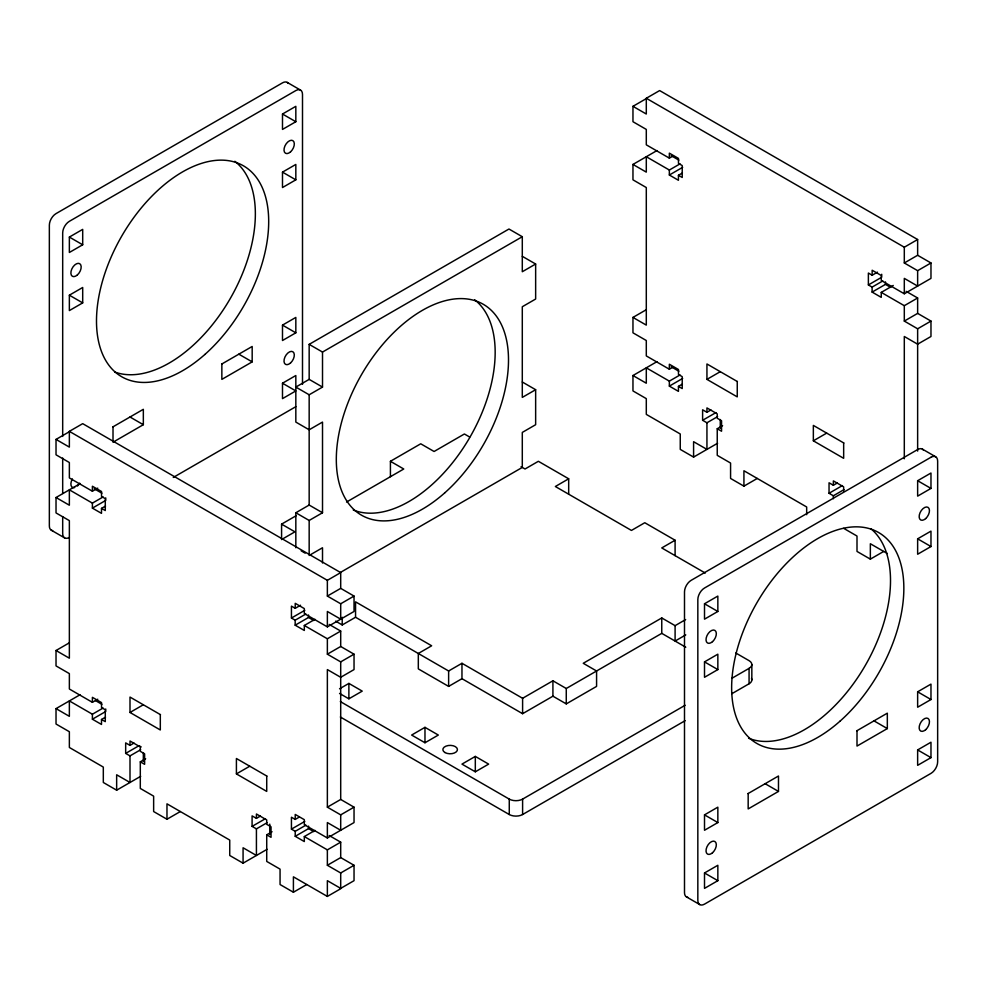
<?xml version="1.0" encoding="UTF-8"?>
<svg xmlns="http://www.w3.org/2000/svg" width="987" height="987" viewBox="0 0 987 987"><rect width="100%" height="100%" fill="white"/><g stroke="black" fill="none" stroke-linecap="round" stroke-linejoin="round"><path stroke-width="1.48" d="M69.361 237.065L82.698 229.366L82.698 244.776L69.361 252.475L69.361 237.065L82.698 244.776M282.492 114.023L295.829 106.325L295.829 121.722L282.492 129.42L282.492 114.023L295.829 121.722M69.361 295.187L82.698 287.476L82.698 302.886L69.361 310.584L69.361 295.187L82.698 302.886M282.492 172.133L295.829 164.434L295.829 179.831L282.492 187.542L282.492 172.133L295.829 179.831M97.738 488.146L92.396 491.218L69.361 477.918L69.361 462.521L56.025 454.81L56.025 439.412L69.361 447.111L69.361 431.356L82.698 423.657L340.7 572.608L340.7 588.363L354.037 596.074L354.037 611.471L327.363 626.881L304.317 613.569L304.317 608.584L295.224 603.328L295.224 608.325L291.436 606.129L291.436 618.035L295.175 620.194L305.847 614.037M646.3 98.268L659.637 90.57L917.639 239.52L917.639 255.275L904.302 262.974L904.302 247.219L646.3 98.268L646.3 114.023L632.963 106.325L632.963 121.722L646.3 129.42L646.3 144.83L669.346 158.13L673.344 155.823M56.025 439.412L69.361 431.714M632.963 106.325L646.3 98.614M282.492 325.118L295.829 317.419L295.829 332.816L282.492 340.515L282.492 325.118L295.829 332.816M112.863 426.902L143.337 409.309L143.337 424.706L113.011 442.213L113.011 426.816M221.693 364.067L252.178 346.474L252.178 361.871L221.853 379.378L221.853 363.969M522.296 236.72L322.515 352.063L322.515 387.077L309.165 379.378L309.165 344.364L508.959 229.021L522.296 236.72L522.296 271.733L535.645 264.022L535.645 299.036L522.296 306.735L522.296 397.403L535.645 389.705L535.645 424.706L522.296 432.417L522.296 467.419L339.651 572.879M97.738 699.24L92.396 702.325L69.361 689.012L69.361 673.615L56.025 665.917L56.025 650.507L69.361 658.206L69.361 520.63L56.025 512.932L56.025 497.522L80.033 483.667M673.344 366.917L669.346 369.224L646.3 355.925L646.3 340.515L632.963 332.816L632.963 317.419L646.3 325.118L646.3 187.542L632.963 179.831L632.963 164.434L656.972 150.567M282.492 383.227L295.829 390.926L282.492 398.637L282.492 383.227L295.829 375.529L295.829 422.078L309.165 429.789L322.515 422.078L322.515 512.759L309.165 520.457L295.829 512.759L295.829 547.76M56.025 497.522L69.361 505.221L69.361 489.823L92.396 503.123L103.067 496.967M632.963 164.434L646.3 172.133L646.3 156.723L669.346 170.035L680.018 163.867M309.165 379.378L295.829 387.077L309.165 394.775L322.515 387.077M92.396 503.123L92.396 508.12L105.745 500.409L105.745 497.917M669.346 170.035L669.346 175.02L682.683 167.321M92.396 508.12L101.501 513.363L101.501 508.379L105.498 506.072M669.346 175.02L678.439 180.276L678.439 175.279L682.436 172.972M173.268 477.449L295.829 406.681M56.025 650.507L69.361 642.808M632.963 317.419L646.3 309.708M295.829 512.759L309.165 505.048L322.515 512.759M281.579 539.531L281.579 524.134L296.075 515.757M390.42 476.696L390.42 461.299L420.733 443.792L434.083 451.491L464.396 433.984L469.664 437.031M281.739 539.445L294.916 531.833L281.579 524.134M346.536 502.038L403.757 468.998L390.42 461.299M140.672 776.325L116.651 790.192L103.314 782.481L103.314 767.084L69.361 747.48L69.361 731.725L56.025 724.026L56.025 708.617L80.033 694.762M717.611 443.237L693.59 457.092L680.253 449.393L680.253 433.984L646.3 414.392L646.3 398.637L632.963 390.926L632.963 375.529L656.972 361.661M56.025 708.617L69.361 716.328L69.361 700.918L92.396 714.218L103.067 708.061M632.963 375.529L646.3 383.227L646.3 367.83L669.346 381.13L680.018 374.961M69.361 431.356L327.363 580.319L340.7 572.608M904.302 247.219L917.639 239.52M92.396 714.218L92.396 719.215L105.745 711.504L105.745 709.011M669.346 381.13L669.346 386.114L682.683 378.416M92.396 719.215L101.501 724.458L101.501 719.474L105.498 717.167M669.346 386.114L678.439 391.37L678.439 386.373L682.436 384.066M295.224 608.325L300.566 605.241M882.785 280.95L872.113 287.106L868.375 284.947L868.375 273.041L872.163 275.225L877.505 272.153M327.363 580.319L327.363 596.074L340.7 588.363M291.436 618.035L304.773 610.336M868.375 284.947L881.712 277.236L881.712 274.263M160.474 714.662L130 697.069L130 712.466L143.337 704.767M737.412 381.574L706.939 363.969L706.939 379.378L720.276 371.68M295.175 620.194L295.175 625.19L308.524 617.48L313.743 620.502M872.113 287.106L872.113 292.09L885.462 284.392L890.681 287.402M327.363 596.074L340.7 603.773L354.037 596.074M904.302 262.974L917.639 270.672L930.975 262.974L930.975 278.383L904.302 293.781L881.255 280.481L881.255 275.496L872.163 270.241L872.163 275.225M295.175 625.19L304.317 630.459L304.317 625.474L314.989 619.318M872.113 292.09L881.255 297.371L881.255 292.386L893.26 285.453M568.685 494.203L568.685 478.794L555.348 486.505L631.446 530.438L644.782 522.728L675.096 540.234L675.096 555.644M140.672 749.725L130 755.882L125.67 753.389L125.67 742.89L130 745.382L133.998 743.063M717.611 416.625L706.939 422.781L702.608 420.289L702.608 409.79L706.939 412.282L710.936 409.975M335.629 621.144L342.218 624.956L355.554 617.257L448.629 670.987L461.965 663.289L522.604 698.29L552.917 680.796L566.267 688.494L661.759 633.358L661.759 617.948L675.096 625.659L685.644 619.565M125.67 753.389L139.019 745.691L141.178 746.937M702.608 420.289L715.957 412.591M327.363 638.774L340.7 631.075L340.7 646.485L327.363 654.184L327.363 638.774L304.317 625.474M904.302 305.686L917.639 297.988L917.639 313.385L904.302 321.083L904.302 305.686L881.255 292.386M180.325 811.548L166.976 819.247L153.639 811.548L153.639 796.139L140.302 788.44L140.302 761.828L145.644 758.756M757.263 478.448L743.927 486.147L730.577 478.448L730.577 463.051L717.241 455.34L717.241 428.74L722.583 425.656M327.363 654.184L340.7 661.882L354.037 654.184L354.037 669.581L340.7 677.292L327.363 669.581L327.363 807.169L340.7 814.867L354.037 807.169L354.037 822.566L327.363 837.975L304.317 824.676L304.317 819.679L295.224 814.435L295.224 819.42L291.436 817.236L291.436 829.129L295.224 831.325L305.896 825.157M904.302 321.083L917.639 328.794L930.975 321.083L930.975 336.493L917.639 344.192L904.302 336.493L904.302 458.782M339.553 688.803L348.88 683.411L362.229 691.122L348.88 698.821L339.553 693.429M266.885 776.103L236.411 758.509L236.411 773.907L249.748 766.208M843.823 443.003L813.35 425.409L813.35 440.819L826.687 433.108M675.096 540.234L661.759 547.933L705.261 573.052M355.554 617.257L355.554 601.848L431.652 645.782L418.315 653.48L418.315 668.89L448.629 686.397L461.965 678.686L522.604 713.7L552.917 696.193L566.267 703.891L596.58 686.397L596.58 670.987L583.243 663.289L661.759 617.948M267.095 822.714L256.423 828.87L252.092 826.378L252.092 815.879L256.423 818.371L260.42 816.064M844.033 489.614L833.361 495.782L829.043 493.278L829.043 482.779L833.361 485.271L837.358 482.964M252.092 826.378L265.441 818.679M829.043 493.278L842.38 485.579M424.978 727.345L411.641 735.056L424.978 742.755L438.327 735.056L424.978 727.345L424.978 742.755M306.747 884.537L293.41 892.236L280.061 884.537L280.061 869.128L266.724 861.429L266.724 834.817L272.067 831.745M295.224 819.42L299.221 817.113M327.363 807.169L340.7 799.458L354.037 807.169M291.436 829.129L304.773 821.431M166.976 819.247L166.976 803.837L229.737 840.073L229.737 855.482L243.073 863.181L267.095 849.313M295.224 831.325L295.224 836.31L308.561 828.611L313.755 831.609M704.508 603.773L717.845 596.074L717.845 611.471L704.508 619.17L704.508 603.773L717.845 611.471M917.639 480.718L930.975 473.02L930.975 488.417L917.639 496.128L917.639 480.718L930.975 488.417M295.224 836.31L304.317 841.566L304.317 836.569L314.989 830.412M475.315 756.412L461.965 764.111L475.315 771.809L488.651 764.111L475.315 756.412L475.315 771.809M685.768 634.9L675.096 641.057L675.096 625.659M304.317 836.569L327.363 849.869L340.7 842.17L340.7 857.58L354.037 865.278L354.037 880.675L340.7 888.386L327.363 880.675L327.363 896.43L340.7 888.732M327.363 849.869L327.363 865.278L340.7 857.58M843.663 528.329L857 536.04L857 551.437L870.349 559.135L883.686 551.437M704.508 661.882L717.845 654.184L717.845 669.581L704.508 677.292L704.508 661.882L717.845 669.581M917.639 538.828L930.975 531.129L930.975 546.539L917.639 554.238L917.639 538.828L930.975 546.539M327.363 865.278L340.7 872.977L354.037 865.278M340.342 701.584L509.267 799.112A9.438 5.441 0 0 0 522.604 799.112L685.126 705.286M731.762 678.365L749.071 668.359A9.438 5.441 0 0 0 749.071 660.661L735.771 652.987M340.342 716.994L509.267 814.522A9.438 5.441 0 0 0 522.604 814.522L685.126 720.683M731.762 693.762L749.071 683.769A9.438 5.441 0 0 0 751.514 678.501M704.508 814.867L717.845 807.169L717.845 822.566L704.508 830.264L704.508 814.867L717.845 822.566M917.639 691.813L930.975 684.114L930.975 699.524L917.639 707.223L917.639 691.813L930.975 699.524M748.01 793.61L778.484 776.004L778.484 791.414L748.171 808.921L748.171 793.511M856.852 730.762L887.325 713.169L887.325 728.579L857 746.073L857 730.676M704.508 872.977L717.845 865.278L717.845 880.675L704.508 888.386L704.508 872.977L717.845 880.675M917.639 749.935L930.975 742.224L930.975 757.634L917.639 765.332L917.639 749.935L930.975 757.634M917.639 255.275L930.975 262.974M671.16 155.675L678.846 160.116M906.115 291.338L917.639 297.988M678.439 175.279L682.227 177.475L682.227 165.569L678.476 163.41L678.476 158.413L669.346 153.145L669.346 158.13M917.639 313.385L930.975 321.083M287.205 82.402L300.541 90.101M922.351 449.097L935.701 456.796M522.296 256.324L535.645 264.022M706.939 379.378L737.252 396.885L737.252 381.475M813.35 440.819L843.663 458.313L843.663 442.916M671.16 366.782L678.846 371.211M678.439 386.373L682.227 388.57L682.227 376.664L678.476 374.505L678.476 369.52L669.346 364.24L669.346 369.224M717.241 428.74L721.559 431.233L721.559 420.733L717.241 418.241L717.241 413.861L706.939 407.915L706.939 412.282M887.325 553.534L870.349 543.738L870.349 559.135M522.296 382.006L535.645 389.705M568.685 478.794L538.371 461.299L525.035 468.998L521.074 466.715M309.165 344.364L322.515 352.063M238.829 354.173L252.178 361.871M873.988 720.868L887.325 728.579M661.759 633.358L685.768 647.213M130 417.007L143.337 424.706M765.147 783.715L778.484 791.414M301.171 550.845L305.168 553.152M94.221 488.775L101.895 493.204M329.177 624.426L340.7 631.075M101.501 508.379L105.288 510.563L105.288 498.657L101.538 496.498L101.538 491.514L92.396 486.233L92.396 491.218M340.7 646.485L354.037 654.184M51.299 530.204L64.648 537.903M686.458 896.899L699.795 904.598M130 712.466L160.313 729.973L160.313 714.576M236.411 773.907L266.724 791.414L266.724 776.004M95.505 700.61L101.895 704.299M329.177 835.52L340.7 842.17M101.501 719.474L105.288 721.657L105.288 709.764L101.538 707.593L101.538 702.608L92.396 697.328L92.396 702.325M140.302 761.828L144.62 764.32L144.62 753.821L140.302 751.329L140.302 746.949L130 741.003L130 745.382M266.724 834.817L271.043 837.321L271.043 826.81L266.724 824.318L266.724 819.938L256.423 813.991L256.423 818.371M327.363 896.43L293.41 876.826L293.41 892.236M917.639 270.672L917.639 286.082L904.302 278.383L904.302 293.781M917.639 328.794L917.639 451.084M885.462 281.9L885.462 284.392M843.663 491.23L843.663 486.85L833.361 480.903L833.361 485.271M833.361 495.782L833.361 498.731M806.675 514.683L806.675 506.985L743.927 470.75L743.927 486.147M751.835 664.51L751.835 679.92M749.071 668.359L749.071 683.769M720.276 419.524L720.276 428.383M706.939 422.781L706.939 449.393L693.59 441.695L693.59 457.092M566.267 688.494L566.267 703.891M552.917 680.796L552.917 696.193M522.604 698.29L522.604 713.7M522.604 799.112L522.604 814.522M509.267 799.112L509.267 814.522M461.965 663.289L461.965 678.686M448.629 670.987L448.629 686.397M348.88 683.411L348.88 698.821M342.218 617.257L342.218 624.956M340.7 603.773L340.7 619.17L327.363 611.471L327.363 626.881M340.7 661.882L340.7 799.458M340.7 814.867L340.7 830.264L327.363 822.566L327.363 837.975M340.7 872.977L340.7 888.386M322.515 562.985L322.515 547.76L309.165 555.459L309.165 520.457M309.165 394.775L309.165 505.048M308.524 614.987L308.524 617.48M308.561 826.119L308.561 828.611M302.503 384.338L302.503 94.419A9.438 5.441 -60 0 0 295.829 90.57L69.361 221.322A9.438 5.441 -60 0 0 62.687 232.87L62.687 436.427M269.759 824.12L269.759 834.471M256.423 828.87L256.423 855.482L243.073 847.771L243.073 863.181M143.337 752.612L143.337 761.483M130 755.882L130 782.481L116.651 774.783L116.651 790.192M62.687 458.017L62.687 493.488M62.687 516.62L62.687 533.585A9.438 5.441 -60 0 0 69.361 537.434M52.681 530.624A9.438 5.441 -60 0 1 49.35 525.886L49.35 225.172A9.438 5.441 -60 0 1 56.025 213.611L282.492 82.859A9.438 5.441 -60 0 1 288.266 83.377M234.832 161.3A121.771 70.299 -60 0 1 230.748 297.679A121.771 70.299 -60 0 1 114.788 372.037M79.676 483.174A7.291 4.207 -60 0 1 77.368 486.048M74.691 487.59A7.291 4.207 -60 0 1 72.384 478.966M687.84 897.331A9.438 5.441 -60 0 1 684.497 892.581L684.497 591.867A9.438 5.441 -60 0 1 691.171 580.319L917.639 449.566A9.438 5.441 -60 0 1 923.413 450.084M871.089 528.896A121.771 70.299 -60 0 1 864.674 666.509A121.771 70.299 -60 0 1 748.602 738.227M474.636 299.752A121.771 70.299 -60 0 1 469.948 437.192A121.771 70.299 -60 0 1 353.26 509.971M930.975 457.265L704.508 588.018A9.438 5.441 -60 0 0 697.834 599.565L697.834 900.28A9.438 5.441 -60 0 0 704.508 904.141L930.975 773.389A9.438 5.441 -60 0 0 937.65 761.828L937.65 461.114A9.438 5.441 -60 0 0 930.975 457.265M444.989 752.55A7.291 4.207 0 0 0 457.191 750.663A7.291 4.207 0 0 0 448.258 745.518A7.291 4.207 0 0 0 444.989 752.55M290.499 363.006A7.291 4.207 -60 0 0 292.806 351.717A7.291 4.207 -60 0 0 284.182 359.354A7.291 4.207 -60 0 0 290.499 363.006M77.368 274.954A7.291 4.207 -60 0 0 79.676 263.665A7.291 4.207 -60 0 0 71.052 271.314A7.291 4.207 -60 0 0 77.368 274.954M290.499 151.912A7.291 4.207 -60 0 0 292.806 140.61A7.291 4.207 -60 0 0 284.182 148.26A7.291 4.207 -60 0 0 290.499 151.912M204.877 354.456A121.771 70.299 -60 0 0 243.481 165.841A121.771 70.299 -60 0 0 99.428 293.571A121.771 70.299 -60 0 0 204.877 354.456M925.646 729.701A7.291 4.207 -60 0 0 927.953 718.413A7.291 4.207 -60 0 0 919.329 726.062A7.291 4.207 -60 0 0 925.646 729.701M712.515 641.661A7.291 4.207 -60 0 0 714.822 630.36A7.291 4.207 -60 0 0 706.198 638.009A7.291 4.207 -60 0 0 712.515 641.661M925.646 518.607A7.291 4.207 -60 0 0 927.953 507.318A7.291 4.207 -60 0 0 919.329 514.967A7.291 4.207 -60 0 0 925.646 518.607M712.515 852.756A7.291 4.207 -60 0 0 714.822 841.467A7.291 4.207 -60 0 0 706.198 849.104A7.291 4.207 -60 0 0 712.515 852.756M840.023 721.164A121.771 70.299 -60 0 0 878.627 532.536A121.771 70.299 -60 0 0 734.575 660.278A121.771 70.299 -60 0 0 840.023 721.164M444.693 492.908A121.771 70.299 -60 0 0 483.285 304.292A121.771 70.299 -60 0 0 339.244 432.035A121.771 70.299 -60 0 0 444.693 492.908"/></g></svg>
